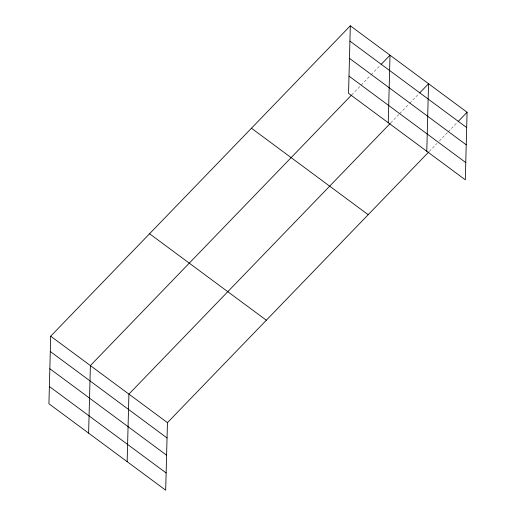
<?xml version="1.0" encoding="UTF-8"?>
<svg xmlns="http://www.w3.org/2000/svg" width="516" height="516" viewBox="0 0 516 516"><rect width="100%" height="100%" fill="white"/><g stroke="black" fill="none" stroke-linecap="round" stroke-linejoin="round"><path stroke-width="0.39" stroke-dasharray="2.58 1.94" d="M351.693 94.899L370.578 75.336M371.133 74.762L380.576 64.977M390.773 122.853L399.107 114.223M399.661 113.649L409.104 103.864M409.665 103.29L419.108 93.506M429.306 151.388L437.084 143.332M439.303 141.029L447.636 132.399M448.191 131.825L457.634 122.04"/><path stroke-width="0.77" d="M350.319 25.8L348.552 93.351L465.309 179.807L467.077 112.256L350.319 25.8L50.691 336.193L48.923 403.744L165.681 490.2L167.448 422.649L428.751 151.962M88.617 433.137L90.384 365.586L351.132 95.479M127.149 461.672L128.916 394.114L390.219 123.434M388.251 122.75L390.019 55.193L381.13 64.403M426.784 151.278L428.551 83.727L419.663 92.932M458.195 121.466L467.077 112.256M349.919 41.106L466.677 127.562M349.467 58.347L466.225 144.803M349.003 76.11L465.761 162.566M251.44 128.226L368.198 214.688M149.569 233.761L266.327 320.217M50.691 336.193L167.448 422.649M50.291 351.499L167.049 437.955M49.839 368.74L166.597 455.196M49.375 386.503L166.133 472.959"/></g></svg>
